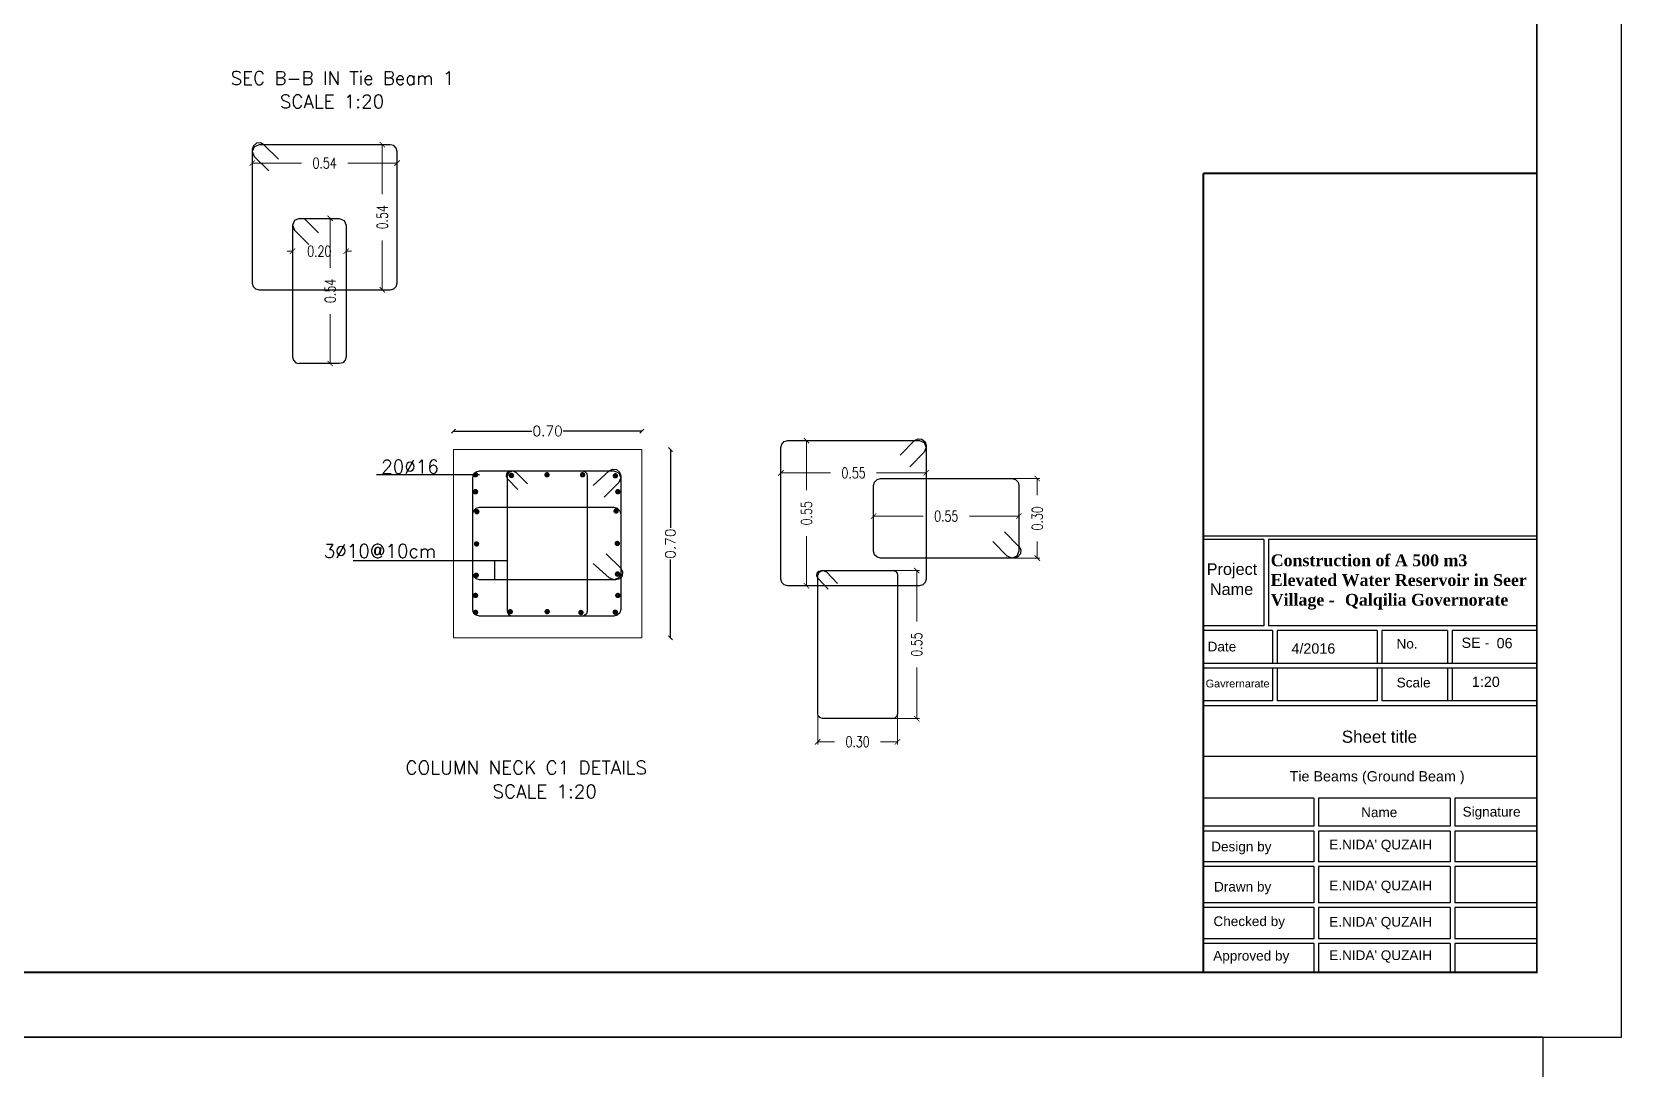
# Model space of a CAD drawing. Extents: x 166525 to 167198, y 178739 to 179747.
# Drawn here: x 167075.58 to 167105.12, y 179310.49 to 179329.77 of the extents above; entities that cross this region are included whole.
import ezdxf

# ---------------------------------------------------------------- set-up
doc = ezdxf.new("R2010")
doc.units = 0
doc.header["$MEASUREMENT"] = 0
doc.layers.get('0').update_dxf_attribs({"linetype": 'CONTINUOUS'})
doc.layers.get('DEFPOINTS').update_dxf_attribs({"linetype": 'CONTINUOUS'})
doc.layers.add('BEAM', color=6, linetype='CONTINUOUS', lineweight=13)
doc.layers.add('Frame-PW - KA_FRAME', color=7, linetype='CONTINUOUS', lineweight=80)
for name, color, linetype in [('BEAM-DIM', 4, 'CONTINUOUS'), ('BEAM-REIN', 2, 'CONTINUOUS'), ('COVER', 7, 'CONTINUOUS'), ('MHATCH', 8, 'CONTINUOUS'), ('outdim', 42, 'CONTINUOUS'), ('rebar call line', 8, 'CONTINUOUS'), ('REBARS', 2, 'CONTINUOUS'), ('TEXT', 7, 'CONTINUOUS'), ('TXT', 6, 'CONTINUOUS')]:
    doc.layers.add(name, color=color, linetype=linetype)
doc.styles.add('DIM', font='simplex.shx', dxfattribs={"width": 0.75})
doc.styles.add('ROMANS', font='romans.shx')
doc.dimstyles.new('20', dxfattribs={"dimscale": 0.75, "dimtxt": 0.25, "dimasz": 0.1, "dimexe": 0.18, "dimexo": 0.06, "dimgap": 0.01, "dimtad": 0, "dimlfac": 0.2, "dimrnd": 0.01, "dimzin": 0, "dimdsep": 46, "dimtxsty": 'ROMANS', "dimblk1": 'OBLIQUE', "dimblk2": 'OBLIQUE', "dimsah": 1, "dimcen": 0.09, "dimse1": 1, "dimse2": 1, "dimclrd": 8, "dimclre": 6, "dimclrt": 4, "dimadec": 0, "dimazin": 0, "dimtfac": 1, "dimtix": 1, "dimtofl": 0, "dimtmove": 2, "dimatfit": 3, "dimldrblk": 'DOTSMALL', "dimfxl": 0.18, "dimtolj": 1, "dimtzin": 0, "dimarcsym": 0})
doc.dimstyles.new('MUTASIM', dxfattribs={"dimscale": 0.9995, "dimtxt": 0.2, "dimasz": 0.1, "dimexe": 0.05, "dimexo": 0.12, "dimgap": 0.05, "dimtad": 0, "dimzin": 0, "dimdsep": 46, "dimtxsty": 'DIM', "dimblk": 'ARCHTICK', "dimcen": 0.09, "dimclrd": 35, "dimclre": 33, "dimclrt": 256, "dimazin": 0, "dimtfac": 1, "dimtofl": 0, "dimtmove": 1, "dimatfit": 3, "dimfxl": 0.18, "dimtolj": 1, "dimtzin": 0, "dimlwd": 13, "dimlwe": 9, "dimarcsym": 0})

# ---------------------------------------------------------------- blocks, each defined once
blk = doc.blocks.new('_ARCHTICK')
at = {"color": 0, "linetype": 'ByBlock', "const_width": 0.15}
blk.add_lwpolyline([(-0.5, -0.5), (0.5, 0.5)], dxfattribs=at)
blk = doc.blocks.new('*D1593')
at = {"layer": 'BEAM', "color": 33, "lineweight": 9, "transparency": 16777216}
for p, q in [((167082.125, 179327.674), (167082.048, 179327.674)), ((167082.125, 179324.974), (167082.048, 179324.974))]:
    blk.add_line(p, q, dxfattribs=at)
at = {"layer": 'BEAM', "color": 35, "lineweight": 13, "transparency": 16777216}
for p, q in [((167082.098, 179327.674), (167082.098, 179326.756)), ((167082.098, 179324.974), (167082.098, 179325.892))]:
    blk.add_line(p, q, dxfattribs=at)
at = {"layer": 'DEFPOINTS', "color": 0, "transparency": 16777216}
for p in [(167082.098, 179327.674), (167082.245, 179327.674), (167082.245, 179324.974)]:
    blk.add_point(p, dxfattribs=at)
at = {"layer": 'BEAM', "color": 35, "lineweight": 13, "transparency": 16777216, "xscale": 0.09995000000000001, "yscale": 0.09995000000000001, "zscale": 0.09995000000000001}
for p, rotation in [((167082.098, 179327.674), 90), ((167082.098, 179324.974), 270)]:
    blk.add_blockref('_ARCHTICK', p, dxfattribs=dict(at, rotation=rotation))
at = {"layer": 'BEAM', "transparency": 16777216, "insert": (167082.098, 179326.324), "char_height": 0.1999, "attachment_point": 5, "rotation": 90, "style": 'DIM'}
blk.add_mtext('\\A1;0.54', dxfattribs=at)
blk = doc.blocks.new('*D1594')
at = {"layer": 'BEAM', "color": 33, "lineweight": 9, "transparency": 16777216}
for p, q in [((167079.68, 179327.424), (167079.68, 179327.282)), ((167082.372, 179327.427), (167082.372, 179327.282))]:
    blk.add_line(p, q, dxfattribs=at)
at = {"layer": 'BEAM', "color": 35, "lineweight": 13, "transparency": 16777216}
for p, q in [((167079.68, 179327.332), (167080.594, 179327.332)), ((167082.372, 179327.332), (167081.458, 179327.332))]:
    blk.add_line(p, q, dxfattribs=at)
at = {"layer": 'DEFPOINTS', "color": 0, "transparency": 16777216}
for p in [(167079.68, 179327.544), (167082.372, 179327.547), (167082.372, 179327.332)]:
    blk.add_point(p, dxfattribs=at)
at = {"layer": 'BEAM', "color": 35, "lineweight": 13, "transparency": 16777216, "xscale": 0.09995000000000001, "yscale": 0.09995000000000001, "zscale": 0.09995000000000001, "rotation": 180}
blk.add_blockref('_ARCHTICK', (167079.68, 179327.332), dxfattribs=at)
at = {"layer": 'BEAM', "color": 35, "lineweight": 13, "transparency": 16777216, "xscale": 0.09995000000000001, "yscale": 0.09995000000000001, "zscale": 0.09995000000000001}
blk.add_blockref('_ARCHTICK', (167082.372, 179327.332), dxfattribs=at)
at = {"layer": 'BEAM', "transparency": 16777216, "insert": (167081.026, 179327.332), "char_height": 0.1999, "attachment_point": 5, "style": 'DIM'}
blk.add_mtext('\\A1;0.54', dxfattribs=at)
blk = doc.blocks.new('*D1595')
at = {"layer": 'BEAM', "color": 35, "lineweight": 13, "transparency": 16777216}
for p, q in [((167080.428, 179325.694), (167080.328, 179325.694)), ((167081.425, 179325.694), (167081.524, 179325.694))]:
    blk.add_line(p, q, dxfattribs=at)
at = {"layer": 'BEAM', "color": 33, "lineweight": 9, "transparency": 16777216}
for p, q in [((167080.428, 179325.786), (167080.428, 179325.644)), ((167081.425, 179325.789), (167081.425, 179325.644))]:
    blk.add_line(p, q, dxfattribs=at)
at = {"layer": 'DEFPOINTS', "color": 0, "transparency": 16777216}
for p in [(167080.428, 179325.906), (167081.425, 179325.909), (167081.425, 179325.694)]:
    blk.add_point(p, dxfattribs=at)
at = {"layer": 'BEAM', "color": 35, "lineweight": 13, "transparency": 16777216, "xscale": 0.09995000000000001, "yscale": 0.09995000000000001, "zscale": 0.09995000000000001}
blk.add_blockref('_ARCHTICK', (167080.428, 179325.694), dxfattribs=at)
at = {"layer": 'BEAM', "color": 35, "lineweight": 13, "transparency": 16777216, "xscale": 0.09995000000000001, "yscale": 0.09995000000000001, "zscale": 0.09995000000000001, "rotation": 180}
blk.add_blockref('_ARCHTICK', (167081.425, 179325.694), dxfattribs=at)
at = {"layer": 'BEAM', "transparency": 16777216, "insert": (167080.926, 179325.694), "char_height": 0.1999, "attachment_point": 5, "style": 'DIM'}
blk.add_mtext('\\A1;0.20', dxfattribs=at)
blk = doc.blocks.new('*D1596')
at = {"layer": 'BEAM', "color": 33, "lineweight": 9, "transparency": 16777216}
for p, q in [((167081.157, 179326.304), (167081.08, 179326.304)), ((167081.157, 179323.604), (167081.08, 179323.604))]:
    blk.add_line(p, q, dxfattribs=at)
at = {"layer": 'BEAM', "color": 35, "lineweight": 13, "transparency": 16777216}
for p, q in [((167081.13, 179326.304), (167081.13, 179325.386)), ((167081.13, 179323.604), (167081.13, 179324.522))]:
    blk.add_line(p, q, dxfattribs=at)
at = {"layer": 'DEFPOINTS', "color": 0, "transparency": 16777216}
for p in [(167081.13, 179326.304), (167081.277, 179326.304), (167081.277, 179323.604)]:
    blk.add_point(p, dxfattribs=at)
at = {"layer": 'BEAM', "color": 35, "lineweight": 13, "transparency": 16777216, "xscale": 0.09995000000000001, "yscale": 0.09995000000000001, "zscale": 0.09995000000000001}
for p, rotation in [((167081.13, 179326.304), 90), ((167081.13, 179323.604), 270)]:
    blk.add_blockref('_ARCHTICK', p, dxfattribs=dict(at, rotation=rotation))
at = {"layer": 'BEAM', "transparency": 16777216, "insert": (167081.13, 179324.954), "char_height": 0.1999, "attachment_point": 5, "rotation": 90, "style": 'DIM'}
blk.add_mtext('\\A1;0.54', dxfattribs=at)
blk = doc.blocks.new('_OBLIQUE')
at = {"color": 0, "linetype": 'ByBlock'}
blk.add_line((-0.5, -0.5), (0.5, 0.5), dxfattribs=at)
blk = doc.blocks.new('*D1316')
at = {"color": 8, "linetype": 'Continuous', "lineweight": -2, "transparency": 16777216}
for p, q in [((167083.419, 179322.35), (167084.875, 179322.35)), ((167086.919, 179322.35), (167085.462, 179322.35))]:
    blk.add_line(p, q, dxfattribs=at)
at = {"layer": 'DEFPOINTS', "color": 0, "linetype": 'Continuous', "transparency": 16777216}
for p in [(167083.419, 179322.35), (167083.419, 179322.007), (167086.919, 179322.007)]:
    blk.add_point(p, dxfattribs=at)
at = {"color": 8, "linetype": 'Continuous', "lineweight": -2, "transparency": 16777216, "xscale": 0.07500000000000001, "yscale": 0.07500000000000001, "zscale": 0.07500000000000001, "rotation": 180}
blk.add_blockref('_OBLIQUE', (167083.419, 179322.35), dxfattribs=at)
at = {"color": 8, "linetype": 'Continuous', "lineweight": -2, "transparency": 16777216, "xscale": 0.07500000000000001, "yscale": 0.07500000000000001, "zscale": 0.07500000000000001}
blk.add_blockref('_OBLIQUE', (167086.919, 179322.35), dxfattribs=at)
at = {"color": 4, "linetype": 'Continuous', "transparency": 16777216, "insert": (167085.169, 179322.35), "char_height": 0.1875, "attachment_point": 5, "style": 'ROMANS'}
blk.add_mtext('\\A1;0.70', dxfattribs=at)
blk = doc.blocks.new('_DOTSMALL')
at = {"color": 0, "linetype": 'ByBlock', "const_width": 0.5}
blk.add_lwpolyline([(-0.0625, 0, 1), (0.0625, 0, 1)], format="xyb", close=True, dxfattribs=at)
blk = doc.blocks.new('*D1317')
at = {"color": 8, "linetype": 'Continuous', "lineweight": -2, "transparency": 16777216}
for p, q in [((167087.452, 179322.007), (167087.452, 179320.55)), ((167087.452, 179318.507), (167087.452, 179319.964))]:
    blk.add_line(p, q, dxfattribs=at)
at = {"layer": 'DEFPOINTS', "color": 0, "linetype": 'Continuous', "transparency": 16777216}
for p in [(167086.919, 179322.007), (167086.919, 179318.507), (167087.452, 179318.507)]:
    blk.add_point(p, dxfattribs=at)
at = {"color": 8, "linetype": 'Continuous', "lineweight": -2, "transparency": 16777216, "xscale": 0.07500000000000001, "yscale": 0.07500000000000001, "zscale": 0.07500000000000001}
for p, rotation in [((167087.452, 179322.007), 90), ((167087.452, 179318.507), 270)]:
    blk.add_blockref('_OBLIQUE', p, dxfattribs=dict(at, rotation=rotation))
at = {"color": 4, "linetype": 'Continuous', "transparency": 16777216, "insert": (167087.452, 179320.257), "char_height": 0.1875, "attachment_point": 5, "rotation": 90, "style": 'ROMANS'}
blk.add_mtext('\\A1;0.70', dxfattribs=at)
blk = doc.blocks.new('*D1318')
at = {"layer": 'BEAM', "color": 33, "lineweight": 9, "transparency": 16777216}
for p, q in [((167090.06, 179322.171), (167089.931, 179322.171)), ((167090.06, 179319.471), (167089.931, 179319.471))]:
    blk.add_line(p, q, dxfattribs=at)
at = {"layer": 'BEAM', "color": 35, "lineweight": 13, "transparency": 16777216}
for p, q in [((167089.981, 179322.171), (167089.981, 179321.25)), ((167089.981, 179319.471), (167089.981, 179320.393))]:
    blk.add_line(p, q, dxfattribs=at)
at = {"layer": 'DEFPOINTS', "color": 0, "transparency": 16777216}
for p in [(167090.18, 179322.171), (167089.981, 179319.471), (167090.18, 179319.471)]:
    blk.add_point(p, dxfattribs=at)
at = {"layer": 'BEAM', "color": 35, "lineweight": 13, "transparency": 16777216, "xscale": 0.09995000000000001, "yscale": 0.09995000000000001, "zscale": 0.09995000000000001}
for p, rotation in [((167089.981, 179322.171), 90), ((167089.981, 179319.471), 270)]:
    blk.add_blockref('_ARCHTICK', p, dxfattribs=dict(at, rotation=rotation))
at = {"layer": 'BEAM', "transparency": 16777216, "insert": (167089.981, 179320.821), "char_height": 0.1999, "attachment_point": 5, "rotation": 90, "style": 'DIM'}
blk.add_mtext('\\A1;0.55', dxfattribs=at)
blk = doc.blocks.new('*D1319')
at = {"layer": 'BEAM', "color": 33, "lineweight": 9, "transparency": 16777216}
for p, q in [((167091.229, 179320.846), (167091.229, 179320.718)), ((167093.929, 179320.846), (167093.929, 179320.718))]:
    blk.add_line(p, q, dxfattribs=at)
at = {"layer": 'BEAM', "color": 35, "lineweight": 13, "transparency": 16777216}
for p, q in [((167091.229, 179320.768), (167092.151, 179320.768)), ((167093.929, 179320.768), (167093.008, 179320.768))]:
    blk.add_line(p, q, dxfattribs=at)
at = {"layer": 'DEFPOINTS', "color": 0, "transparency": 16777216}
for p in [(167091.229, 179320.966), (167093.929, 179320.966), (167093.929, 179320.768)]:
    blk.add_point(p, dxfattribs=at)
at = {"layer": 'BEAM', "color": 35, "lineweight": 13, "transparency": 16777216, "xscale": 0.09995000000000001, "yscale": 0.09995000000000001, "zscale": 0.09995000000000001, "rotation": 180}
blk.add_blockref('_ARCHTICK', (167091.229, 179320.768), dxfattribs=at)
at = {"layer": 'BEAM', "color": 35, "lineweight": 13, "transparency": 16777216, "xscale": 0.09995000000000001, "yscale": 0.09995000000000001, "zscale": 0.09995000000000001}
blk.add_blockref('_ARCHTICK', (167093.929, 179320.768), dxfattribs=at)
at = {"layer": 'BEAM', "transparency": 16777216, "insert": (167092.579, 179320.768), "char_height": 0.1999, "attachment_point": 5, "style": 'DIM'}
blk.add_mtext('\\A1;0.55', dxfattribs=at)
blk = doc.blocks.new('*D1320')
at = {"layer": 'BEAM', "color": 33, "lineweight": 9, "transparency": 16777216}
for p, q in [((167089.506, 179321.65), (167089.506, 179321.522)), ((167092.206, 179321.65), (167092.206, 179321.522))]:
    blk.add_line(p, q, dxfattribs=at)
at = {"layer": 'BEAM', "color": 35, "lineweight": 13, "transparency": 16777216}
for p, q in [((167089.506, 179321.572), (167090.427, 179321.572)), ((167092.206, 179321.572), (167091.284, 179321.572))]:
    blk.add_line(p, q, dxfattribs=at)
at = {"layer": 'DEFPOINTS', "color": 0, "transparency": 16777216}
for p in [(167089.506, 179321.77), (167092.206, 179321.77), (167092.206, 179321.572)]:
    blk.add_point(p, dxfattribs=at)
at = {"layer": 'BEAM', "color": 35, "lineweight": 13, "transparency": 16777216, "xscale": 0.09995000000000001, "yscale": 0.09995000000000001, "zscale": 0.09995000000000001, "rotation": 180}
blk.add_blockref('_ARCHTICK', (167089.506, 179321.572), dxfattribs=at)
at = {"layer": 'BEAM', "color": 35, "lineweight": 13, "transparency": 16777216, "xscale": 0.09995000000000001, "yscale": 0.09995000000000001, "zscale": 0.09995000000000001}
blk.add_blockref('_ARCHTICK', (167092.206, 179321.572), dxfattribs=at)
at = {"layer": 'BEAM', "transparency": 16777216, "insert": (167090.856, 179321.572), "char_height": 0.1999, "attachment_point": 5, "style": 'DIM'}
blk.add_mtext('\\A1;0.55', dxfattribs=at)
blk = doc.blocks.new('*D1321')
at = {"layer": 'BEAM', "color": 33, "lineweight": 9, "transparency": 16777216}
for p, q in [((167091.557, 179319.757), (167092.08, 179319.757)), ((167091.525, 179317.003), (167092.08, 179317.003))]:
    blk.add_line(p, q, dxfattribs=at)
at = {"layer": 'BEAM', "color": 35, "lineweight": 13, "transparency": 16777216}
for p, q in [((167092.03, 179319.757), (167092.03, 179318.808)), ((167092.03, 179317.003), (167092.03, 179317.951))]:
    blk.add_line(p, q, dxfattribs=at)
at = {"layer": 'DEFPOINTS', "color": 0, "transparency": 16777216}
for p in [(167091.437, 179319.757), (167091.405, 179317.003), (167092.03, 179317.003)]:
    blk.add_point(p, dxfattribs=at)
at = {"layer": 'BEAM', "color": 35, "lineweight": 13, "transparency": 16777216, "xscale": 0.09995000000000001, "yscale": 0.09995000000000001, "zscale": 0.09995000000000001}
for p, rotation in [((167092.03, 179319.757), 90), ((167092.03, 179317.003), 270)]:
    blk.add_blockref('_ARCHTICK', p, dxfattribs=dict(at, rotation=rotation))
at = {"layer": 'BEAM', "transparency": 16777216, "insert": (167092.03, 179318.38), "char_height": 0.1999, "attachment_point": 5, "rotation": 90, "style": 'DIM'}
blk.add_mtext('\\A1;0.55', dxfattribs=at)
blk = doc.blocks.new('*D1322')
at = {"layer": 'BEAM', "color": 33, "lineweight": 9, "transparency": 16777216}
for p, q in [((167090.19, 179317.218), (167090.19, 179316.523)), ((167091.672, 179317.138), (167091.672, 179316.523))]:
    blk.add_line(p, q, dxfattribs=at)
at = {"layer": 'BEAM', "color": 35, "lineweight": 13, "transparency": 16777216}
for p, q in [((167090.19, 179316.573), (167090.502, 179316.573)), ((167091.672, 179316.573), (167091.359, 179316.573))]:
    blk.add_line(p, q, dxfattribs=at)
at = {"layer": 'DEFPOINTS', "color": 0, "transparency": 16777216}
for p in [(167090.19, 179317.338), (167091.672, 179317.258), (167090.19, 179316.573)]:
    blk.add_point(p, dxfattribs=at)
at = {"layer": 'BEAM', "color": 35, "lineweight": 13, "transparency": 16777216, "xscale": 0.09995000000000001, "yscale": 0.09995000000000001, "zscale": 0.09995000000000001, "rotation": 180}
blk.add_blockref('_ARCHTICK', (167090.19, 179316.573), dxfattribs=at)
at = {"layer": 'BEAM', "color": 35, "lineweight": 13, "transparency": 16777216, "xscale": 0.09995000000000001, "yscale": 0.09995000000000001, "zscale": 0.09995000000000001}
blk.add_blockref('_ARCHTICK', (167091.672, 179316.573), dxfattribs=at)
at = {"layer": 'BEAM', "transparency": 16777216, "insert": (167090.931, 179316.573), "char_height": 0.1999, "attachment_point": 5, "style": 'DIM'}
blk.add_mtext('\\A1;0.30', dxfattribs=at)
blk = doc.blocks.new('*D1323')
at = {"layer": 'BEAM', "color": 33, "lineweight": 9, "transparency": 16777216}
for p, q in [((167093.715, 179321.465), (167094.32, 179321.465)), ((167093.715, 179319.988), (167094.32, 179319.988))]:
    blk.add_line(p, q, dxfattribs=at)
at = {"layer": 'BEAM', "color": 35, "lineweight": 13, "transparency": 16777216}
for p, q in [((167094.27, 179321.465), (167094.27, 179321.155)), ((167094.27, 179319.988), (167094.27, 179320.298))]:
    blk.add_line(p, q, dxfattribs=at)
at = {"layer": 'DEFPOINTS', "color": 0, "transparency": 16777216}
for p in [(167093.595, 179321.465), (167093.595, 179319.988), (167094.27, 179319.988)]:
    blk.add_point(p, dxfattribs=at)
at = {"layer": 'BEAM', "color": 35, "lineweight": 13, "transparency": 16777216, "xscale": 0.09995000000000001, "yscale": 0.09995000000000001, "zscale": 0.09995000000000001}
for p, rotation in [((167094.27, 179321.465), 90), ((167094.27, 179319.988), 270)]:
    blk.add_blockref('_ARCHTICK', p, dxfattribs=dict(at, rotation=rotation))
at = {"layer": 'BEAM', "transparency": 16777216, "insert": (167094.27, 179320.726), "char_height": 0.1999, "attachment_point": 5, "rotation": 90, "style": 'DIM'}
blk.add_mtext('\\A1;0.30', dxfattribs=at)

msp = doc.modelspace()

# ---------------------------------------------------------------- linework, layer by layer
for p, q in [((167103.55561, 179320.39758), (167097.35686, 179320.39758)), ((167098.48152, 179320.333), (167097.35686, 179320.333)), ((167098.48152, 179320.333), (167098.48152, 179318.73051)), ((167103.55561, 179320.333), (167098.56896, 179320.333)), ((167098.56896, 179320.333), (167098.56896, 179318.73051)), ((167098.48152, 179318.73051), (167097.35686, 179318.73051)), ((167103.55561, 179318.73051), (167098.56896, 179318.73051)), ((167098.64081, 179318.64307), (167097.35686, 179318.64307)), ((167098.64081, 179318.64307), (167098.64081, 179318.03096)), ((167100.58535, 179318.64307), (167098.72825, 179318.64307)), ((167098.72825, 179318.64307), (167098.72825, 179318.03096)), ((167100.58535, 179318.64307), (167100.58535, 179318.03096)), ((167100.6728, 179318.64307), (167100.6728, 179318.03096)), ((167101.89647, 179318.64307), (167100.6728, 179318.64307)), ((167101.89647, 179318.64307), (167101.89647, 179318.03096)), ((167103.55561, 179318.64307), (167101.98391, 179318.64307)), ((167101.98391, 179318.64307), (167101.98391, 179318.03096)), ((167103.55561, 179318.03096), (167097.35686, 179318.03096)), ((167098.64081, 179318.03096), (167097.35686, 179318.03096)), ((167103.55561, 179317.94351), (167097.35686, 179317.94351)), ((167098.64081, 179317.94351), (167097.35686, 179317.94351)), ((167098.64081, 179317.94351), (167098.64081, 179317.3314)), ((167100.58535, 179318.03096), (167098.72825, 179318.03096)), ((167100.58535, 179317.94351), (167098.72825, 179317.94351)), ((167098.72825, 179317.94351), (167098.72825, 179317.3314)), ((167100.58535, 179317.94351), (167100.58535, 179317.3314)), ((167101.89647, 179318.03096), (167100.6728, 179318.03096)), ((167101.89647, 179317.94351), (167100.6728, 179317.94351)), ((167100.6728, 179317.94351), (167100.6728, 179317.3314)), ((167101.89647, 179317.94351), (167101.89647, 179317.3314)), ((167101.98391, 179317.94351), (167101.98391, 179317.3314)), ((167098.64081, 179317.3314), (167097.35686, 179317.3314)), ((167100.58535, 179317.3314), (167098.72825, 179317.3314)), ((167103.55561, 179317.3314), (167100.6728, 179317.3314)), ((167103.55561, 179317.24396), (167097.35686, 179317.24396)), ((167103.55561, 179316.29734), (167097.35686, 179316.29734)), ((167099.41036, 179315.52625), (167097.35686, 179315.52625)), ((167099.41036, 179315.52625), (167099.41036, 179315.00158)), ((167101.94626, 179315.52625), (167099.49781, 179315.52625)), ((167099.49781, 179315.52625), (167099.49781, 179315.00158)), ((167101.94626, 179315.52625), (167101.94626, 179315.00158)), ((167103.55561, 179315.52625), (167102.0337, 179315.52625)), ((167102.0337, 179315.52625), (167102.0337, 179315.00158)), ((167099.41036, 179315.00158), (167097.35686, 179315.00158)), ((167099.41036, 179314.91414), (167097.35686, 179314.91414)), ((167099.41036, 179314.91414), (167099.41036, 179314.34262)), ((167101.94626, 179315.00158), (167099.49781, 179315.00158)), ((167101.94626, 179314.91414), (167099.49781, 179314.91414)), ((167099.49781, 179314.91414), (167099.49781, 179314.34262)), ((167101.94626, 179314.91414), (167101.94626, 179314.34262)), ((167103.55561, 179315.00158), (167102.0337, 179315.00158)), ((167103.55561, 179314.91414), (167102.0337, 179314.91414)), ((167102.0337, 179314.91414), (167102.0337, 179314.34262)), ((167099.41036, 179314.34262), (167097.35686, 179314.34262)), ((167101.94626, 179314.34262), (167099.49781, 179314.34262)), ((167103.55561, 179314.34262), (167102.0337, 179314.34262)), ((167099.41036, 179314.25517), (167097.35686, 179314.25517)), ((167099.41036, 179314.25517), (167099.41036, 179313.58134)), ((167101.94626, 179314.25517), (167099.49781, 179314.25517)), ((167099.49781, 179314.25517), (167099.49781, 179313.58134)), ((167101.94626, 179314.25517), (167101.94626, 179313.58134)), ((167103.55561, 179314.25517), (167102.0337, 179314.25517)), ((167102.0337, 179314.25517), (167102.0337, 179313.58134)), ((167099.41036, 179313.58134), (167097.35686, 179313.58134)), ((167099.41036, 179313.49389), (167097.35686, 179313.49389)), ((167099.41036, 179313.49389), (167099.41036, 179312.9075)), ((167101.94626, 179313.58134), (167099.49781, 179313.58134)), ((167101.94626, 179313.49389), (167099.49781, 179313.49389)), ((167099.49781, 179313.49389), (167099.49781, 179312.9075)), ((167101.94626, 179313.49389), (167101.94626, 179312.9075)), ((167103.55561, 179313.58134), (167102.0337, 179313.58134)), ((167103.55561, 179313.49389), (167102.0337, 179313.49389)), ((167102.0337, 179313.49389), (167102.0337, 179312.9075)), ((167099.41036, 179312.9075), (167097.35686, 179312.9075)), ((167101.94626, 179312.9075), (167099.49781, 179312.9075)), ((167103.55561, 179312.9075), (167102.0337, 179312.9075)), ((167099.41036, 179312.82006), (167097.35686, 179312.82006)), ((167099.41036, 179312.82006), (167099.41036, 179312.2867)), ((167099.49781, 179312.82006), (167099.49781, 179312.2867)), ((167101.94626, 179312.82006), (167099.49781, 179312.82006)), ((167101.94626, 179312.82006), (167101.94626, 179312.2867)), ((167102.0337, 179312.82006), (167102.0337, 179312.2867)), ((167103.55561, 179312.82006), (167102.0337, 179312.82006))]:
    msp.add_line(p, q)
at = {"layer": 'BEAM'}
msp.add_lwpolyline([(167083.4187, 179318.50721), (167086.9187, 179318.50721), (167086.9187, 179322.00721), (167083.4187, 179322.00721)], close=True, dxfattribs=at)
at = {"layer": 'BEAM-REIN', "const_width": 0.0475}
for points in [[(167083.80385, 179321.53625, 1), (167083.85635, 179321.53625, 1)], [(167084.47231, 179321.52336, 1), (167084.52481, 179321.52336, 1)], [(167085.1319, 179321.53663, 1), (167085.1844, 179321.53663, 1)], [(167085.793, 179321.53637, 1), (167085.8455, 179321.53637, 1)], [(167086.40368, 179321.51783, 1), (167086.45618, 179321.51783, 1)], [(167083.80385, 179321.22125, 1), (167083.85635, 179321.22125, 1)], [(167086.44844, 179321.22125, 1), (167086.50094, 179321.22125, 1)], [(167083.82826, 179320.85078, 1), (167083.88076, 179320.85078, 1)], [(167086.41705, 179320.86387, 1), (167086.46955, 179320.86387, 1)], [(167083.82274, 179320.25186, 1), (167083.87524, 179320.25186, 1)], [(167086.43823, 179320.25957, 1), (167086.49073, 179320.25957, 1)], [(167083.81696, 179319.66787, 1), (167083.86946, 179319.66787, 1)], [(167086.4419, 179319.69037, 1), (167086.4944, 179319.69037, 1)], [(167083.80385, 179319.29318, -1), (167083.85635, 179319.29318, -1)], [(167086.44844, 179319.29318, -1), (167086.50094, 179319.29318, -1)], [(167083.80385, 179318.97823, 1), (167083.85635, 179318.97823, 1)], [(167084.4488, 179318.99035, 1), (167084.5013, 179318.99035, 1)], [(167085.13519, 179318.99201, 1), (167085.18769, 179318.99201, 1)], [(167085.76345, 179318.97644, 1), (167085.81595, 179318.97644, 1)], [(167086.40064, 179318.98207, 1), (167086.45314, 179318.98207, 1)]]:
    msp.add_lwpolyline(points, format="xyb", close=True, dxfattribs=at)
at = {"layer": 'COVER', "flags": 128}
for points in [[(167045.20186, 179353.39795), (167105.12311, 179353.39795), (167105.12311, 179311.07545), (167045.20186, 179311.07545)], [(167043.74335, 179311.08886), (167103.6646, 179311.08886), (167103.6646, 179268.76636), (167043.74335, 179268.76636)]]:
    msp.add_lwpolyline(points, close=True, dxfattribs=at)
at = {"layer": 'Frame-PW - KA_FRAME'}
for points, const_width in [([(167103.55561, 179327.13961), (167097.35686, 179327.13961)], 0.04), ([(167097.35686, 179312.2867), (167097.35686, 179327.13961)], 0.03562)]:
    msp.add_lwpolyline(points, dxfattribs=dict(at, const_width=const_width))
at = {"layer": 'MHATCH', "const_width": 0.03562, "flags": 128}
msp.add_lwpolyline([(167046.76936, 179352.1867), (167103.55561, 179352.1867), (167103.55561, 179312.2867), (167046.76936, 179312.2867)], close=True, dxfattribs=at)
at = {"layer": 'MHATCH'}
msp.add_lwpolyline([(167047.12561, 179352.1867), (167103.55561, 179352.1867), (167103.55561, 179312.2867)], dxfattribs=at)
at = {"layer": 'rebar call line'}
for p, q in [((167083.9051, 179321.53625), (167081.98733, 179321.53625)), ((167081.55888, 179319.94338), (167084.42274, 179319.94338)), ((167084.1798, 179319.94338), (167084.1798, 179319.58221))]:
    msp.add_line(p, q, dxfattribs=at)
at = {"layer": 'REBARS'}
for p, q in [((167079.70178, 179327.65439), (167079.68038, 179327.58383)), ((167079.71758, 179327.63642), (167079.68038, 179327.54662)), ((167079.75878, 179327.70116), (167079.70178, 179327.65439)), ((167079.80738, 179327.67362), (167079.71758, 179327.63642)), ((167079.83216, 179327.70839), (167079.75878, 179327.70116)), ((167082.24524, 179327.67362), (167079.80738, 179327.67362)), ((167079.89717, 179327.67362), (167079.83216, 179327.70839)), ((167080.16658, 179327.40421), (167079.89717, 179327.67362)), ((167082.30874, 179327.65661), (167082.24524, 179327.67362)), ((167082.35523, 179327.61012), (167082.30874, 179327.65661)), ((167082.37224, 179327.54662), (167082.35523, 179327.61012)), ((167079.68038, 179327.58383), (167079.68038, 179325.10062)), ((167079.68038, 179327.54662), (167079.71758, 179327.45682)), ((167079.71758, 179327.45682), (167079.98698, 179327.18741)), ((167082.37224, 179325.10062), (167082.37224, 179327.54662)), ((167080.46529, 179326.26668), (167080.42809, 179326.17687)), ((167080.42809, 179326.17687), (167080.46529, 179326.08707)), ((167080.42809, 179326.17687), (167080.42809, 179323.73087)), ((167080.55509, 179326.30387), (167080.46529, 179326.26668)), ((167080.55509, 179326.30387), (167081.29754, 179326.30387)), ((167080.91429, 179326.03447), (167080.64488, 179326.30387)), ((167081.29754, 179326.30387), (167081.38734, 179326.26668)), ((167081.38734, 179326.26668), (167081.42454, 179326.17687)), ((167081.42454, 179326.17687), (167081.42454, 179323.73087)), ((167080.46529, 179326.08707), (167080.7347, 179325.81766)), ((167079.68038, 179325.10062), (167079.69739, 179325.03712)), ((167079.69739, 179325.03712), (167079.74388, 179324.99064)), ((167079.74388, 179324.99064), (167079.80738, 179324.97362)), ((167079.80738, 179324.97362), (167082.24524, 179324.97362)), ((167082.24524, 179324.97362), (167082.30874, 179324.99064)), ((167082.30874, 179324.99064), (167082.35523, 179325.03712)), ((167082.35523, 179325.03712), (167082.37224, 179325.10062)), ((167080.42809, 179323.73087), (167080.44511, 179323.66737)), ((167080.44511, 179323.66737), (167080.49159, 179323.62089)), ((167080.49159, 179323.62089), (167080.55509, 179323.60387)), ((167081.29754, 179323.60387), (167080.55509, 179323.60387)), ((167081.36104, 179323.62089), (167081.29754, 179323.60387)), ((167081.40752, 179323.66737), (167081.36104, 179323.62089)), ((167081.42454, 179323.73087), (167081.40752, 179323.66737))]:
    msp.add_line(p, q, dxfattribs=at)
for points in [[(167091.37041, 179319.47146, 0), (167089.63271, 179319.47146, 0), (167089.56921, 179319.48847, 0), (167089.52272, 179319.53496, 0), (167089.50571, 179319.59846, 0), (167089.50571, 179322.04446, 0), (167089.52272, 179322.10796, 0), (167089.56921, 179322.15444, 0), (167089.63271, 179322.17146, 0), (167091.37041, 179322.17146, 0)], [(167091.71951, 179321.90205, 0), (167091.98892, 179322.17146, 0), (167092.05393, 179322.20623, 0), (167092.12731, 179322.199, 0), (167092.1843, 179322.15223, 0), (167092.20571, 179322.08167, 0), (167092.20571, 179319.59846, 0), (167092.18869, 179319.53496, 0), (167092.14221, 179319.48847, 0), (167092.07871, 179319.47146, 0), (167091.37041, 179319.47146, 0)], [(167091.37041, 179322.17146, 0), (167092.07871, 179322.17146, 0), (167092.16851, 179322.13426, 0), (167092.20571, 179322.04446, 0), (167092.16851, 179321.95465, 0), (167091.8991, 179321.68525, 0)], [(167085.66814, 179318.90721, 0), (167083.90544, 179318.90721, 0), (167083.84194, 179318.92423, 0), (167083.79546, 179318.97071, 0), (167083.77844, 179319.03421, 0), (167083.77844, 179321.48021, 0), (167083.79546, 179321.54371, 0), (167083.84194, 179321.5902, 0), (167083.90544, 179321.60721, 0), (167085.66814, 179321.60721, 0)], [(167085.66814, 179318.90721, 0), (167083.90544, 179318.90721, 0), (167083.84194, 179318.92423, 0), (167083.79546, 179318.97071, 0), (167083.77844, 179319.03421, 0), (167083.77844, 179321.48021, 0), (167083.79546, 179321.54371, 0), (167083.84194, 179321.5902, 0), (167083.90544, 179321.60721, 0), (167085.66814, 179321.60721, 0)], [(167084.61897, 179321.2603, 0), (167084.42894, 179321.45573, 0), (167084.40472, 179321.50259, 0), (167084.41062, 179321.55501, 0), (167084.44466, 179321.59532, 0), (167084.49535, 179321.60721, 0), (167085.82233, 179321.60721, 0), (167085.86758, 179321.5944, 0), (167085.90037, 179321.56068, 0), (167085.9048, 179321.51508, 0), (167085.9048, 179320.25787, 0)], [(167084.42274, 179320.24483, 0), (167084.42274, 179321.51997, 0), (167084.45735, 179321.58384, 0), (167084.52197, 179321.60955, 0), (167084.58584, 179321.58204, 0), (167084.7933, 179321.36868, 0)], [(167086.01725, 179321.33781, 0), (167086.31165, 179321.60721, 0), (167086.37667, 179321.64198, 0), (167086.45004, 179321.63476, 0), (167086.50704, 179321.58798, 0), (167086.52844, 179321.51742, 0), (167086.52844, 179319.03421, 0), (167086.51143, 179318.97071, 0), (167086.46494, 179318.92423, 0), (167086.40144, 179318.90721, 0), (167085.66814, 179318.90721, 0)], [(167086.01725, 179321.33781, 0), (167086.31165, 179321.60721, 0), (167086.37667, 179321.64198, 0), (167086.45004, 179321.63476, 0), (167086.50704, 179321.58798, 0), (167086.52844, 179321.51742, 0), (167086.52844, 179319.03421, 0), (167086.51143, 179318.97071, 0), (167086.46494, 179318.92423, 0), (167086.40144, 179318.90721, 0), (167085.66814, 179318.90721, 0)], [(167085.66814, 179321.60721, 0), (167086.40144, 179321.60721, 0), (167086.49124, 179321.57002, 0), (167086.52844, 179321.48021, 0), (167086.49124, 179321.39041, 0), (167086.22184, 179321.121, 0)], [(167085.66814, 179321.60721, 0), (167086.40144, 179321.60721, 0), (167086.49124, 179321.57002, 0), (167086.52844, 179321.48021, 0), (167086.49124, 179321.39041, 0), (167086.22184, 179321.121, 0)], [(167091.2294, 179320.59951, 0), (167091.2294, 179321.33772, 0), (167091.24641, 179321.40122, 0), (167091.2929, 179321.4477, 0), (167091.3564, 179321.46472, 0), (167093.8024, 179321.46472, 0), (167093.8659, 179321.4477, 0), (167093.91238, 179321.40122, 0), (167093.9294, 179321.33772, 0), (167093.9294, 179320.72216, 0)], [(167083.77844, 179320.19371, 0), (167083.77844, 179320.80521, 0), (167083.79546, 179320.86871, 0), (167083.84194, 179320.9152, 0), (167083.90544, 179320.93221, 0), (167086.40144, 179320.93221, 0), (167086.46494, 179320.9152, 0), (167086.51143, 179320.86871, 0), (167086.52844, 179320.80521, 0), (167086.52844, 179320.31636, 0)], [(167093.65999, 179320.47421, 0), (167093.9294, 179320.2048, 0), (167093.96417, 179320.13979, 0), (167093.95694, 179320.06641, 0), (167093.91017, 179320.00941, 0), (167093.83961, 179319.98801, 0), (167091.3564, 179319.98801, 0), (167091.2929, 179320.00503, 0), (167091.24641, 179320.05151, 0), (167091.2294, 179320.11501, 0), (167091.2294, 179320.59951, 0)], [(167093.9294, 179320.72216, 0), (167093.9294, 179320.11501, 0), (167093.8922, 179320.02521, 0), (167093.8024, 179319.98801, 0), (167093.7126, 179320.02521, 0), (167093.44319, 179320.29462, 0)], [(167085.9048, 179320.25787, 0), (167085.9048, 179318.9968, 0), (167085.89199, 179318.95154, 0), (167085.85827, 179318.91875, 0), (167085.81267, 179318.90721, 0), (167084.51232, 179318.90721, 0), (167084.46706, 179318.92179, 0), (167084.43427, 179318.95551, 0), (167084.42274, 179319.00111, 0), (167084.42274, 179320.24483, 0)], [(167086.52844, 179320.31636, 0), (167086.52844, 179319.70921, 0), (167086.49124, 179319.61941, 0), (167086.40144, 179319.58221, 0), (167086.31164, 179319.61941, 0), (167086.01723, 179319.88882, 0)], [(167086.25903, 179320.06841, 0), (167086.52844, 179319.799, 0), (167086.56321, 179319.73399, 0), (167086.55599, 179319.66061, 0), (167086.50921, 179319.60362, 0), (167086.43865, 179319.58221, 0), (167083.90544, 179319.58221, 0), (167083.84194, 179319.59923, 0), (167083.79546, 179319.64571, 0), (167083.77844, 179319.70921, 0), (167083.77844, 179320.19371, 0)], [(167090.38585, 179319.40994, 0), (167090.19582, 179319.60537, 0), (167090.1716, 179319.65223, 0), (167090.1775, 179319.70465, 0), (167090.21154, 179319.74496, 0), (167090.26223, 179319.75685, 0), (167091.58921, 179319.75685, 0), (167091.63446, 179319.74404, 0), (167091.66725, 179319.71032, 0), (167091.67168, 179319.66472, 0), (167091.67168, 179318.40751, 0)], [(167090.18962, 179318.39447, 0), (167090.18962, 179319.66961, 0), (167090.22423, 179319.73348, 0), (167090.28885, 179319.75919, 0), (167090.35272, 179319.73168, 0), (167090.56018, 179319.51832, 0)], [(167091.67168, 179318.40751, 0), (167091.67168, 179317.0924, 0), (167091.65887, 179317.04714, 0), (167091.62515, 179317.01435, 0), (167091.57955, 179317.00281, 0), (167090.2792, 179317.00281, 0), (167090.23394, 179317.01739, 0), (167090.20115, 179317.05111, 0), (167090.18962, 179317.09671, 0), (167090.18962, 179318.39447, 0)]]:
    msp.add_polyline3d(points, dxfattribs=at)

# ---------------------------------------------------------------- block references
at = {"layer": 'outdim', "xscale": 0.0009999999892897904, "yscale": 0.0009999999892897904, "zscale": 0.0009999999892897904}
msp.add_blockref('_ARCHTICK', (167085.94247, 179318.90721), dxfattribs=at)

# ---------------------------------------------------------------- texts
at = {"color": 7, "insert": (167098.60829, 179320.05682), "char_height": 0.2, "width": 4.930876, "attachment_point": 1}
msp.add_mtext('{\\fTimes New Roman|b1|i0|c0|p18;\\H1.1x;\\C256;Construction of A 500 m3 Elevated Water Reservoir in Seer Village - \\H1.2845x; \\H0.77854x;Qalqilia Governorate\\H1.1896x; }', dxfattribs=at)
at = {"layer": 'BEAM-DIM', "style": 'ROMANS'}
for s, p in [('20%%C16', (167082.07769, 179321.56273)), ('3%%C10@10cm', (167081.00907, 179319.99535))]:
    msp.add_text(s, height=0.25, dxfattribs=at).set_placement(p)
at = {"layer": 'TEXT', "style": 'ROMANS'}
for s, p in [('SEC B-B IN Tie Beam 1 ', (167079.27844, 179328.78713, 186)), ('SCALE 1:20', (167080.19269, 179328.35145, 193.75)), (' COLUMN NECK C1 DETAILS', (167082.35665, 179315.9679, 186)), ('SCALE 1:20', (167084.14533, 179315.52439, 193.75))]:
    msp.add_text(s, height=0.25, dxfattribs=at).set_placement(p)
at = {"layer": 'TXT', "color": 7}
for s, insert, char_height, width, attachment_point in [('{\\fArial|b0|i0|c0|p34;Project }', (167098.35872, 179319.89119), 0.2162446, 0.9779129, 3), ('{\\fArial|b0|i0|c0|p34;Name}', (167098.2835, 179319.51833), 0.2162446, 0.8023905, 3), ('{\\fArial|b0|i0|c0|p34;No.}', (167101.33858, 179318.48641), 0.1802039, 2.4656722, 3), ('\\A1;{\\fArial|b0|i0|c0|p34;SE -}', (167102.67334, 179318.50939), 0.1904466, 2.6058199, 3), ('\\A1;{\\fArial|b0|i0|c0|p34;06}', (167103.10342, 179318.50273), 0.1904466, 2.6058199, 3), ('{\\fArial|b0|i0|c0|p34;Date}', (167097.96771, 179318.43262), 0.1802039, 2.4656722, 3), ('{\\fArial|b0|i0|c0|p34;4/2016}', (167099.8087, 179318.40215), 0.1904466, 2.6058199, 3), ('{\\fArial|b0|i0|c178|p34;Gavrernarate}', (167098.58715, 179317.72743), 0.1441631, 1.9725377, 3), ('{\\fArial|b0|i0|c0|p34;Scale}', (167101.5799, 179317.76345), 0.1802039, 2.4656722, 3), ('{\\fArial|b0|i0|c0|p34;1:20}', (167102.86585, 179317.78281), 0.1904466, 2.6058199, 3), ('{\\fArial|b0|i0|c0|p34;Sheet title}', (167099.92988, 179316.77989), 0.2252548, 3.0820902, 1), ('{\\fArial|b0|i0|c0|p34;Tie Beams (Ground Beam )}', (167102.21237, 179316.0266), 0.1904466, 3.3037983, 3), ('{\\fArial|b0|i0|c0|p34;Name}', (167100.96104, 179315.35253), 0.1802039, 2.4656722, 3), ('{\\fArial|b0|i0|c0|p34;Signature}', (167103.25267, 179315.36251), 0.1802039, 2.4656722, 3), ('{\\fArial|b0|i0|c0|p34;Design by}', (167098.6227, 179314.71528), 0.1802039, 1.1130295, 3), ("{\\fArial|b0|i0|c0|p34;E.NIDA' QUZAIH}", (167101.60567, 179314.75156), 0.1802039, 2.1409455, 3), ('{\\fArial|b0|i0|c0|p34;Drawn by}', (167098.61909, 179313.96897), 0.1802039, 1.1094247, 3), ("{\\fArial|b0|i0|c0|p34;E.NIDA' QUZAIH}", (167101.60567, 179313.99028), 0.1802039, 2.1409455, 3), ('{\\fArial|b0|i0|c0|p34;Checked by}', (167098.87419, 179313.32683), 0.1802039, 1.3645265, 3), ("{\\fArial|b0|i0|c0|p34;E.NIDA' QUZAIH}", (167101.60567, 179313.31644), 0.1802039, 2.1409455, 3), ('{\\fArial|b0|i0|c0|p34;Approved by}', (167098.95399, 179312.68534), 0.1802039, 1.4443199, 3), ("{\\fArial|b0|i0|c0|p34;E.NIDA' QUZAIH}", (167101.60567, 179312.69564), 0.1802039, 2.1409455, 3)]:
    msp.add_mtext(s, dxfattribs=dict(at, insert=insert, char_height=char_height, width=width, attachment_point=attachment_point))

# ---------------------------------------------------------------- dimensions: what is measured, and where the dimension line sits
at = {"color": 2, "linetype": 'Continuous'}
dim = msp.add_linear_dim(base=(167083.4187, 179322.35025), p1=(167086.9187, 179322.00721), p2=(167083.4187, 179322.00721), dimstyle='20', dxfattribs=at)
dim.commit()
dim.dimension.update_dxf_attribs({"geometry": '*D1316', "text_midpoint": (167085.1687, 179322.35025)})
dim = msp.add_linear_dim(base=(167087.45204, 179318.50721), p1=(167086.9187, 179322.00721), p2=(167086.9187, 179318.50721), angle=90, dimstyle='20', dxfattribs=at)
dim.commit()
dim.dimension.update_dxf_attribs({"geometry": '*D1317', "text_midpoint": (167087.45204, 179320.25721)})
at = {"layer": 'BEAM'}
for base, p1, p2, angle, text, picture, middle in [((167082.09838, 179327.67362), (167082.24524, 179324.97362), (167082.24524, 179327.67362), 90, '0.54', '*D1593', (167082.09838, 179326.32362)), ((167081.13036, 179326.30387), (167081.27722, 179323.60387), (167081.27722, 179326.30387), 90, '0.54', '*D1596', (167081.13036, 179324.95387)), ((167089.98143, 179319.47146), (167090.17968, 179322.17146), (167090.17968, 179319.47146), 90, '0.55', '*D1318', (167089.98143, 179320.82146)), ((167092.20571, 179321.57202), (167089.50571, 179321.77027), (167092.20571, 179321.77027), 180, '0.55', '*D1320', (167090.85571, 179321.57202)), ((167093.9294, 179320.76809), (167091.2294, 179320.96634), (167093.9294, 179320.96634), 180, '0.55', '*D1319', (167092.5794, 179320.76809))]:
    dim = msp.add_linear_dim(base=base, p1=p1, p2=p2, angle=angle, text=text, dimstyle='MUTASIM', override={"dimgap": 0.2, "dimlfac": 20}, dxfattribs=at)
    dim.commit()
    dim.dimension.update_dxf_attribs({"geometry": picture, "text_midpoint": middle})
for base, p1, p2, text, picture, middle in [((167082.37224, 179327.332), (167079.68038, 179327.54389), (167082.37224, 179327.54662), '0.54', '*D1594', (167081.02631, 179327.332)), ((167081.42454, 179325.69422), (167080.42809, 179325.90611), (167081.42454, 179325.90884), '0.20', '*D1595', (167080.92632, 179325.69422))]:
    dim = msp.add_linear_dim(base=base, p1=p1, p2=p2, text=text, dimstyle='MUTASIM', override={"dimgap": 0.2, "dimlfac": 20}, dxfattribs=at)
    dim.commit()
    dim.dimension.update_dxf_attribs({"geometry": picture, "text_midpoint": middle})
for base, p1, p2, picture, middle in [((167094.26992, 179319.98801), (167093.59544, 179321.46472), (167093.59544, 179319.98801), '*D1323', (167094.26992, 179320.72636)), ((167092.03027, 179317.00281), (167091.43733, 179319.75685), (167091.40525, 179317.00281), '*D1321', (167092.03027, 179318.37983))]:
    dim = msp.add_linear_dim(base=base, p1=p1, p2=p2, angle=90, dimstyle='MUTASIM', override={"dimgap": 0.2, "dimlfac": 0.2}, dxfattribs=at)
    dim.commit()
    dim.dimension.update_dxf_attribs({"geometry": picture, "text_midpoint": middle})
dim = msp.add_linear_dim(base=(167090.18962, 179316.5727), p1=(167091.67168, 179317.25781), p2=(167090.18962, 179317.33764), dimstyle='MUTASIM', override={"dimgap": 0.2, "dimlfac": 0.2}, dxfattribs=at)
dim.commit()
dim.dimension.update_dxf_attribs({"geometry": '*D1322', "text_midpoint": (167090.93065, 179316.5727)})

doc.saveas('drawing.dxf')
